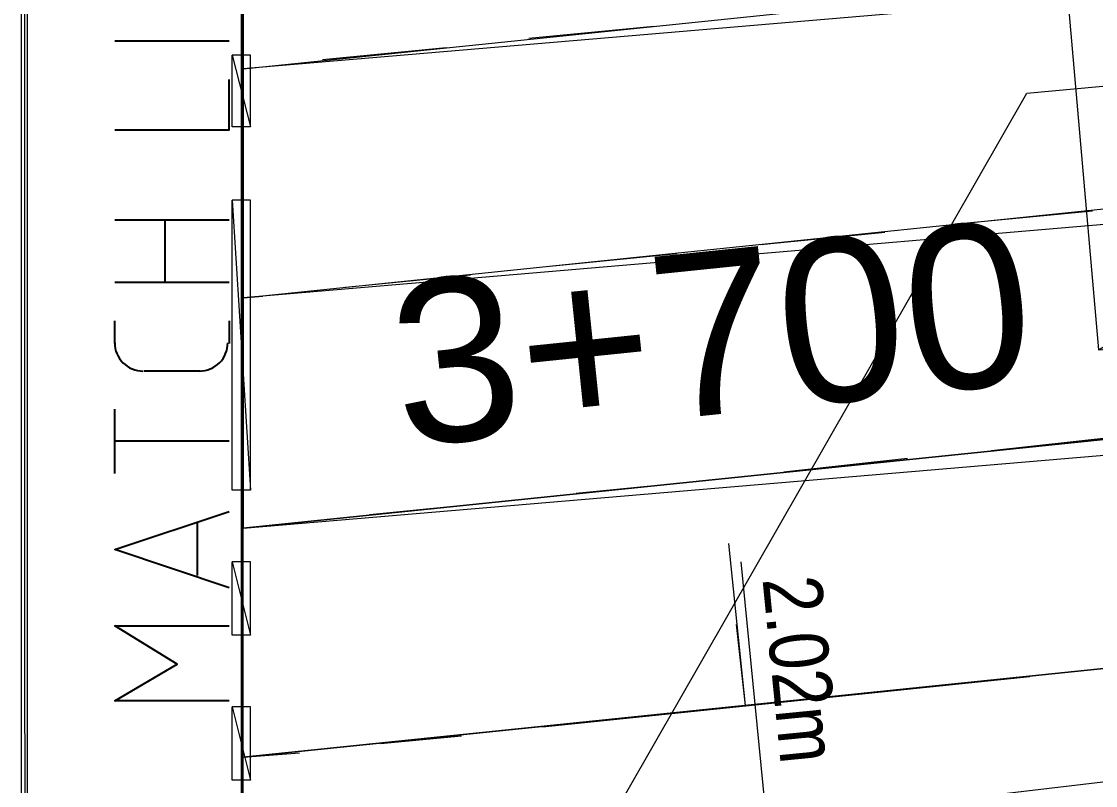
# Model space of a CAD drawing. Header units: inches. Extents: x -0.6 to 32.5, y 0.8 to 22.6.
# Drawn here: x 0.644 to 1.816, y 11.026 to 11.861 of the extents above; entities that cross this region are included whole.
import ezdxf

# ---------------------------------------------------------------- set-up
doc = ezdxf.new("R2010")
doc.units = ezdxf.units.IN
doc.header["$MEASUREMENT"] = 0
doc.layers.add('PDF_Geometry', color=7, linetype='Continuous', true_color=0xa5a5a5)
doc.layers.add('PDF_Text', color=7, linetype='Continuous')
doc.styles.add('PDF Arial', font='arial.ttf')

msp = doc.modelspace()

# ---------------------------------------------------------------- linework, layer by layer
at = {"layer": 'PDF_Geometry', "color": 7, "lineweight": 0}
for points in [[(0.6506, 22.5839), (0.6439, 22.5905), (0.6506, 0.7872), (0.6506, 22.5839)], [(0.6439, 22.5905), (0.6506, 0.7872), (0.6439, 0.7789), (0.6439, 22.5905)], [(27.7256, 9.3289), (27.7256, 15.9222), (0.8839, 15.9222), (0.8839, 9.3289), (27.7256, 9.3289)], [(1.4339, 11.1139), (1.4156, 11.2906)], [(1.4339, 11.1139), (1.4239, 11.2022)]]:
    msp.add_lwpolyline(points, dxfattribs=at)
at = {"layer": 'PDF_Geometry', "color": 7, "lineweight": 25}
msp.add_lwpolyline([(27.7256, 1.0256), (27.7256, 22.3439), (0.8839, 22.3439), (0.8839, 1.0256), (27.7256, 1.0256)], dxfattribs=at)
at = {"layer": 'PDF_Geometry', "color": 1, "lineweight": 0}
msp.add_lwpolyline([(0.8856, 11.0572), (27.7239, 13.8339)], dxfattribs=at)
at = {"layer": 'PDF_Geometry', "color": 254, "lineweight": 0, "true_color": 0xdcdcdc}
for points in [[(14.5122, 13.2189), (0.8856, 12.0606), (0.8856, 11.8089), (14.5122, 13.2189)], [(14.5122, 13.2189), (14.5472, 12.9706), (0.8856, 11.8089), (14.5122, 13.2189)], [(14.5472, 12.9706), (0.8856, 11.8089), (0.8856, 11.5589), (14.5472, 12.9706)], [(14.5472, 12.9706), (14.5822, 12.7239), (0.8856, 11.5589), (14.5472, 12.9706)], [(0.8856, 11.3072), (14.6172, 12.4772), (14.5822, 12.7239), (0.8856, 11.3072)], [(14.5822, 12.7239), (0.8856, 11.5589), (0.8856, 11.3072), (14.5822, 12.7239)], [(0.8856, 11.0572), (0.8856, 11.3072), (14.6172, 12.4772), (0.8856, 11.0572)], [(0.8856, 11.0572), (10.1322, 12.0139), (0.8856, 10.9189), (0.8856, 11.0572)], [(10.1322, 12.0139), (0.8856, 10.9189), (10.2506, 11.8456), (10.1322, 12.0139)]]:
    msp.add_lwpolyline(points, dxfattribs=at)
at = {"layer": 'PDF_Geometry', "lineweight": 0}
for points in [[(0.8856, 11.0572), (15.1206, 12.5289)], [(1.1972, 11.8422), (1.3339, 11.8556)], [(0.9722, 11.8189), (1.1072, 11.8322)], [(1.6756, 11.6406), (1.8122, 11.6539)], [(1.4506, 11.6172), (1.5856, 11.6306)], [(1.2239, 11.5939), (1.3589, 11.6072)], [(0.9972, 11.5706), (1.1339, 11.5839)], [(0.8856, 11.5589), (0.9072, 11.5606)], [(1.7022, 11.3922), (1.8372, 11.4072)], [(1.4756, 11.3689), (1.6106, 11.3839)], [(1.2489, 11.3456), (1.3856, 11.3589)], [(1.0239, 11.3222), (1.1589, 11.3356)], [(0.8856, 11.3072), (0.9322, 11.3122)]]:
    msp.add_lwpolyline(points, dxfattribs=at)
at = {"layer": 'PDF_Geometry', "color": 41, "lineweight": 0}
msp.add_lwpolyline([(1.7689, 12.0722), (1.8189, 11.5022), (2.9622, 12.1772), (1.7689, 12.0722)], dxfattribs=at)
at = {"layer": 'PDF_Geometry', "color": 160, "lineweight": 9}
msp.add_lwpolyline([(1.7689, 12.0722), (1.8189, 11.5022), (3.0122, 11.6056), (2.9622, 12.1772), (1.7689, 12.0722)], dxfattribs=at)
at = {"layer": 'PDF_Geometry', "color": 160, "lineweight": 25}
for points in [[(0.8706, 11.8389), (0.7456, 11.8389)], [(0.7456, 11.7422), (0.8706, 11.7422), (0.8706, 11.7972)], [(0.7456, 11.6439), (0.8706, 11.6439)], [(0.8006, 11.5756), (0.8006, 11.6439)], [(0.8706, 11.5756), (0.7456, 11.5756)], [(0.7456, 11.5089), (0.7456, 11.5339)], [(0.8706, 11.5339), (0.8706, 11.5089)], [(0.8389, 11.4789), (0.7772, 11.4789)], [(0.7456, 11.3672), (0.7456, 11.4372)], [(0.8706, 11.4022), (0.7456, 11.4022)], [(0.8706, 11.2422), (0.7456, 11.2839), (0.8706, 11.3256)], [(0.8356, 11.3139), (0.8356, 11.2556)], [(0.8706, 11.1189), (0.7456, 11.1189), (0.8139, 11.1589), (0.7456, 11.2006), (0.8706, 11.2006)]]:
    msp.add_lwpolyline(points, dxfattribs=at)
at = {"layer": 'PDF_Geometry', "color": 5, "lineweight": 0}
for points in [[(0.8939, 11.8239), (0.8739, 11.8239), (0.8939, 11.7455), (0.8939, 11.8239)], [(0.8739, 11.8239), (0.8939, 11.7455), (0.8739, 11.7455), (0.8739, 11.8239)], [(0.8939, 11.6656), (0.8739, 11.6656), (0.8939, 11.3489), (0.8939, 11.6656)], [(0.8739, 11.6656), (0.8939, 11.3489), (0.8739, 11.3489), (0.8739, 11.6656)], [(0.8939, 11.2706), (0.8739, 11.2706), (0.8939, 11.1906), (0.8939, 11.2706)], [(0.8739, 11.2706), (0.8939, 11.1906), (0.8739, 11.1906), (0.8739, 11.2706)], [(0.8939, 11.1122), (0.8739, 11.1122), (0.8939, 11.0322), (0.8939, 11.1122)], [(0.8739, 11.1122), (0.8939, 11.0322), (0.8739, 11.0322), (0.8739, 11.1122)]]:
    msp.add_lwpolyline(points, dxfattribs=at)
at = {"layer": 'PDF_Geometry', "color": 7, "lineweight": 9}
for points in [[(1.2239, 10.8789), (1.7406, 11.7822), (1.8472, 11.7922)], [(1.4572, 10.9822), (1.4289, 11.2706)]]:
    msp.add_lwpolyline(points, dxfattribs=at)
at = {"layer": 'PDF_Geometry', "color": 7, "lineweight": 13}
msp.add_lwpolyline([(0.8856, 11.0572), (1.7422, 11.1456)], dxfattribs=at)
at = {"layer": 'PDF_Geometry', "color": 7, "lineweight": 20}
for points in [[(1.2122, 11.0906), (1.7439, 11.1456)], [(1.0356, 11.0722), (1.1239, 11.0806)], [(0.8856, 11.0572), (0.9472, 11.0622)]]:
    msp.add_lwpolyline(points, dxfattribs=at)
at = {"layer": 'PDF_Geometry', "color": 9, "lineweight": 5, "true_color": 0xbababa}
msp.add_arc((-56.4537, 609.11), 600.9637, 275.4749717, 276.366444, dxfattribs=at)
at = {"layer": 'PDF_Geometry', "color": 160, "lineweight": 25}
for centre, start, end in [((0.7764, 11.5097), 179.9988, 270.0308), ((0.8381, 11.5097), 269.9759, 0.0238)]:
    msp.add_arc(centre, 0.0308, start, end, dxfattribs=at)

# ---------------------------------------------------------------- texts
at = {"layer": 'PDF_Text', "attachment_point": 7, "style": 'PDF Arial'}
for s, insert, char_height, rotation in [('\\W1.001179;3+700', (1.0579, 11.3935), 0.178141, 5.8889), ('\\W0.820702;2.02m', (1.4513, 11.2517), 0.064131, 275.6191)]:
    msp.add_mtext(s, dxfattribs=dict(at, insert=insert, char_height=char_height, rotation=rotation))

doc.saveas('drawing.dxf')
